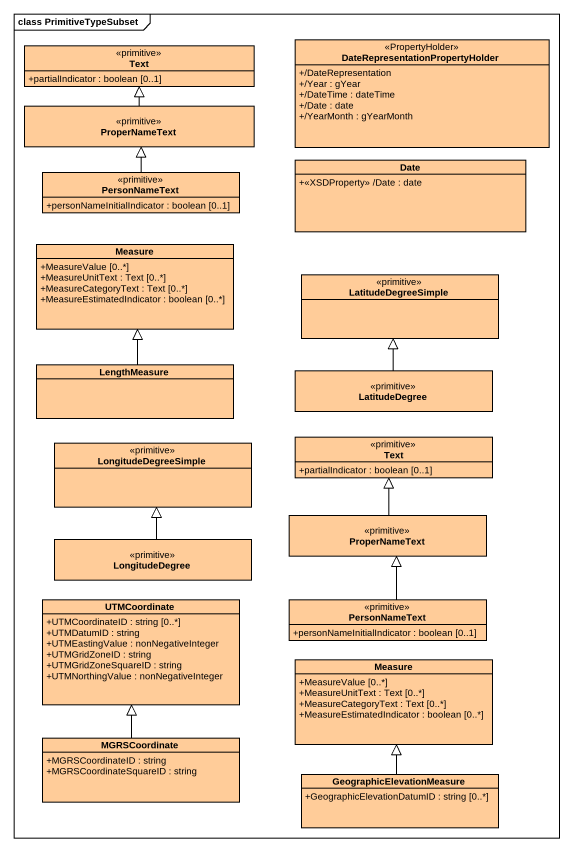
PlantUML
@startuml
mainframe class PrimitiveTypeSubset
hide circle
hide empty members
skinparam classAttributeIconSize 0
class Text <<primitive>> #FFCC99 {
  +partialIndicator : boolean [0..1]
}
class "DateRepresentationPropertyHolder" as DateRepresentationPropertyHo <<PropertyHolder>> #FFCC99 {
  +/DateRepresentation
  +/Year : gYear
  +/DateTime : dateTime
  +/Date : date
  +/YearMonth : gYearMonth
}
class ProperNameText <<primitive>> #FFCC99
class PersonNameText <<primitive>> #FFCC99 {
  +personNameInitialIndicator : boolean [0..1]
}
class Date #FFCC99 {
  +<<XSDProperty>> /Date : date
}
class Measure #FFCC99 {
  +MeasureValue [0..*]
  +MeasureUnitText : Text [0..*]
  +MeasureCategoryText : Text [0..*]
  +MeasureEstimatedIndicator : boolean [0..*]
}
class LatitudeDegreeSimple <<primitive>> #FFCC99
class LengthMeasure #FFCC99
class LatitudeDegree <<primitive>> #FFCC99
class LongitudeDegreeSimple <<primitive>> #FFCC99
class "Text" as Text_2 <<primitive>> #FFCC99 {
  +partialIndicator : boolean [0..1]
}
class "ProperNameText" as ProperNameText_2 <<primitive>> #FFCC99
class LongitudeDegree <<primitive>> #FFCC99
class UTMCoordinate #FFCC99 {
  +UTMCoordinateID : string [0..*]
  +UTMDatumID : string
  +UTMEastingValue : nonNegativeInteger
  +UTMGridZoneID : string
  +UTMGridZoneSquareID : string
  +UTMNorthingValue : nonNegativeInteger
}
class "PersonNameText" as PersonNameText_2 <<primitive>> #FFCC99 {
  +personNameInitialIndicator : boolean [0..1]
}
class "Measure" as Measure_2 #FFCC99 {
  +MeasureValue [0..*]
  +MeasureUnitText : Text [0..*]
  +MeasureCategoryText : Text [0..*]
  +MeasureEstimatedIndicator : boolean [0..*]
}
class MGRSCoordinate #FFCC99 {
  +MGRSCoordinateID : string
  +MGRSCoordinateSquareID : string
}
class GeographicElevationMeasure #FFCC99 {
  +GeographicElevationDatumID : string [0..*]
}
ProperNameText -up-|> Text
PersonNameText -up-|> ProperNameText
LengthMeasure -up-|> Measure
LatitudeDegree -up-|> LatitudeDegreeSimple
ProperNameText_2 -up-|> Text_2
LongitudeDegree -up-|> LongitudeDegreeSimple
PersonNameText_2 -up-|> ProperNameText_2
MGRSCoordinate -up-|> UTMCoordinate
GeographicElevationMeasure -up-|> Measure_2
@enduml
